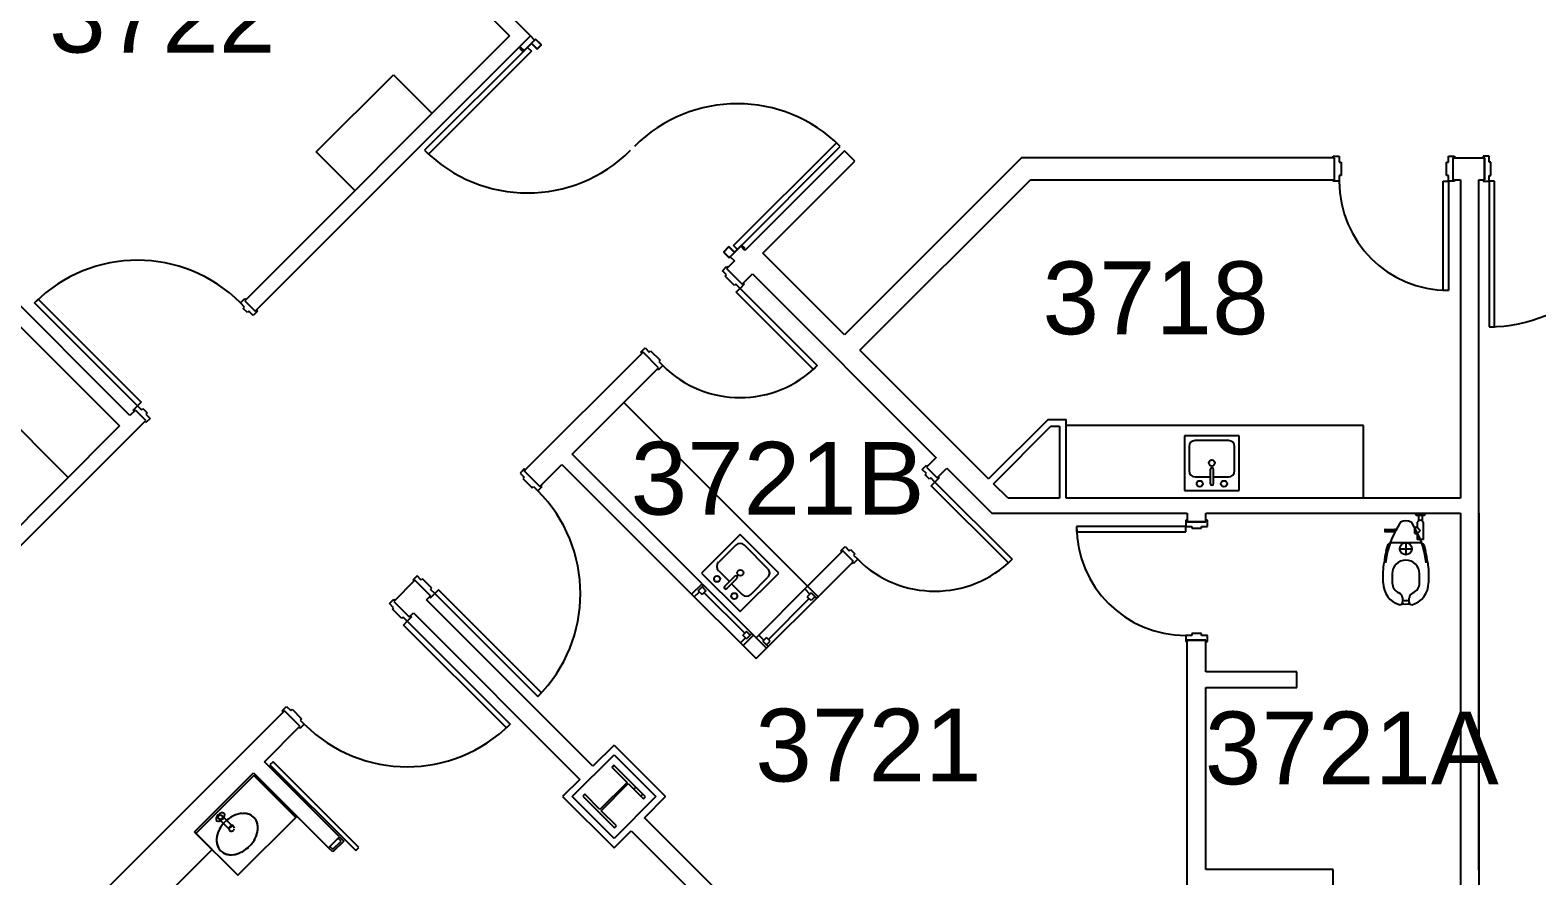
# Model space of a CAD drawing. Header units: inches. Extents: x -1169 to 5569, y -44 to 4300.
# Drawn here: x 720.7 to 1217.5, y 3130.3 to 3409.2 of the extents above; entities that cross this region are included whole.
import ezdxf

# ---------------------------------------------------------------- set-up
doc = ezdxf.new("R2010")
doc.units = ezdxf.units.IN
doc.header["$LTSCALE"] = 96
doc.header["$MEASUREMENT"] = 0
for name, color, linetype in [('A-ANNO-ROOM', 4, 'CONTINUOUS'), ('A-COLS', 5, 'CONTINUOUS'), ('A-DOOR', 2, 'CONTINUOUS'), ('A-FLOR-CASE', 3, 'CONTINUOUS'), ('A-FLOR-PFIX', 2, 'CONTINUOUS'), ('A-GLAZ', 2, 'CONTINUOUS'), ('A-WALL-FULL', 6, 'CONTINUOUS')]:
    doc.layers.add(name, color=color, linetype=linetype)
doc.styles.add('Arial', font='arial.ttf')

msp = doc.modelspace()

# ---------------------------------------------------------------- linework, layer by layer
at = {"layer": 'A-COLS'}
for p, q in [((913.14, 3166.75), (912.48, 3166.08)), ((912.48, 3166.08), (917.46, 3161.09)), ((912.53, 3166.03), (913.2, 3166.69)), ((923.54, 3156.35), (913.14, 3166.75)), ((917.46, 3161.09), (908.54, 3152.17)), ((908.96, 3151.75), (917.88, 3160.68)), ((917.88, 3160.68), (922.87, 3155.69)), ((903.55, 3157.16), (902.89, 3156.49)), ((902.89, 3156.49), (913.28, 3146.1)), ((908.54, 3152.17), (903.55, 3157.16)), ((919.73, 3158.82), (920.4, 3159.49)), ((922.03, 3156.52), (922.7, 3157.19)), ((922.87, 3155.69), (923.54, 3156.35)), ((913.95, 3146.77), (908.96, 3151.75)), ((913.28, 3146.1), (913.95, 3146.77))]:
    msp.add_line(p, q, dxfattribs=at)
at = {"layer": 'A-DOOR'}
for p, q in [((884.68, 3403.49), (850.74, 3369.54)), ((882.51, 3403.44), (882.16, 3403.09)), ((882.16, 3403.09), (883.22, 3402.03)), ((882.25, 3403.09), (882.56, 3403.4)), ((883.22, 3402.12), (882.25, 3403.09)), ((882.56, 3403.4), (882.51, 3403.44)), ((885.96, 3404.86), (883.22, 3402.12)), ((883.22, 3402.03), (885.96, 3404.77)), ((884.68, 3403.49), (885.92, 3402.25)), ((887.82, 3403), (885.96, 3404.86)), ((885.96, 3404.77), (887.82, 3402.91)), ((887.33, 3406.23), (886.98, 3405.87)), ((886.98, 3405.87), (887.02, 3405.83)), ((887.02, 3405.83), (887.33, 3406.14)), ((889.23, 3404.33), (887.33, 3406.23)), ((887.33, 3406.14), (889.14, 3404.33)), ((889.14, 3404.33), (887.82, 3403)), ((887.82, 3402.91), (889.23, 3404.33)), ((885.92, 3402.25), (851.98, 3368.31)), ((850.74, 3369.54), (851.98, 3368.31)), ((952.61, 3338.12), (986.52, 3372.04)), ((953.84, 3336.88), (987.78, 3370.83)), ((987.74, 3370.78), (986.5, 3372.02)), ((1150.27, 3367.58), (1152.27, 3367.58)), ((1150.27, 3367.08), (1150.27, 3367.58)), ((1150.77, 3367.08), (1150.27, 3367.08)), ((1150.77, 3359.83), (1150.77, 3367.08)), ((1152.27, 3367.58), (1152.27, 3365.64)), ((1152.27, 3365.64), (1152.89, 3365.64)), ((1152.89, 3365.64), (1152.89, 3361.26)), ((1187.65, 3365.64), (1188.27, 3365.64)), ((1187.65, 3361.26), (1187.65, 3365.64)), ((1188.27, 3367.58), (1190.27, 3367.58)), ((1188.27, 3365.64), (1188.27, 3367.58)), ((1189.77, 3367.08), (1189.77, 3359.83)), ((1190.27, 3367.08), (1189.77, 3367.08)), ((1190.27, 3367.58), (1190.27, 3367.08)), ((1199.7, 3367.58), (1199.7, 3367.08)), ((1201.7, 3367.58), (1199.7, 3367.58)), ((1199.7, 3367.08), (1200.2, 3367.08)), ((1200.2, 3367.08), (1200.2, 3359.83)), ((1201.7, 3365.64), (1201.7, 3367.58)), ((1202.32, 3365.64), (1201.7, 3365.64)), ((1202.32, 3361.26), (1202.32, 3365.64)), ((1150.27, 3359.83), (1150.77, 3359.83)), ((1150.27, 3359.33), (1150.27, 3359.83)), ((1152.27, 3359.33), (1150.27, 3359.33)), ((1152.27, 3361.26), (1152.27, 3359.33)), ((1152.89, 3361.26), (1152.27, 3361.26)), ((1186.52, 3359.33), (1188.27, 3359.33)), ((1186.52, 3323.33), (1186.52, 3359.33)), ((1188.27, 3361.26), (1187.65, 3361.26)), ((1188.27, 3359.33), (1188.27, 3361.26)), ((1188.27, 3359.33), (1188.27, 3323.33)), ((1190.27, 3359.33), (1188.27, 3359.33)), ((1189.77, 3359.83), (1190.27, 3359.83)), ((1190.27, 3359.83), (1190.27, 3359.33)), ((1200.2, 3359.83), (1199.7, 3359.83)), ((1199.7, 3359.83), (1199.7, 3359.33)), ((1199.7, 3359.33), (1201.7, 3359.33)), ((1201.7, 3359.33), (1201.7, 3361.26)), ((1201.7, 3361.26), (1202.32, 3361.26)), ((1203.45, 3359.33), (1201.7, 3359.33)), ((1201.7, 3359.33), (1201.7, 3311.33)), ((1203.45, 3311.33), (1203.45, 3359.33)), ((951.06, 3337.81), (949.25, 3336)), ((949.25, 3336), (951.15, 3334.1)), ((949.34, 3336), (951.06, 3337.72)), ((951.15, 3334.19), (949.34, 3336)), ((952.92, 3335.96), (951.06, 3337.81)), ((951.06, 3337.72), (952.92, 3335.87)), ((951.46, 3334.5), (951.15, 3334.19)), ((951.15, 3334.1), (951.5, 3334.45)), ((951.5, 3334.45), (951.46, 3334.5)), ((953.84, 3336.88), (952.61, 3338.12)), ((955.26, 3338.3), (952.92, 3335.96)), ((952.92, 3335.87), (955.26, 3338.21)), ((956.32, 3337.24), (955.26, 3338.3)), ((955.26, 3338.21), (956.23, 3337.24)), ((956.23, 3337.24), (955.92, 3336.93)), ((955.92, 3336.93), (955.96, 3336.88)), ((955.96, 3336.88), (956.32, 3337.24)), ((948.89, 3329.81), (950.31, 3331.23)), ((950.26, 3328.44), (948.89, 3329.81)), ((950.31, 3331.23), (950.66, 3330.87)), ((950.31, 3330.52), (950.87, 3331.08)), ((950.31, 3330.52), (955.43, 3325.39)), ((949.83, 3328.01), (950.26, 3328.44)), ((952.92, 3324.91), (949.83, 3328.01)), ((953.36, 3325.35), (952.92, 3324.91)), ((954.73, 3323.98), (953.36, 3325.35)), ((953.49, 3322.74), (954.93, 3324.18)), ((956.14, 3325.39), (954.73, 3323.98)), ((954.73, 3323.98), (980.18, 3298.52)), ((955.43, 3325.39), (955.99, 3325.95)), ((955.79, 3325.75), (956.14, 3325.39)), ((722.12, 3319.23), (723.35, 3320.47)), ((756.06, 3285.29), (722.12, 3319.23)), ((723.35, 3320.47), (757.29, 3286.53)), ((790, 3319.23), (791.41, 3320.65)), ((791.37, 3317.86), (790, 3319.23)), ((791.41, 3320.65), (791.77, 3320.29)), ((791.77, 3320.29), (791.41, 3319.94)), ((791.41, 3319.94), (794.86, 3316.49)), ((978.95, 3297.29), (953.49, 3322.74)), ((1188.27, 3323.33), (1186.52, 3323.33)), ((790.93, 3317.42), (791.37, 3317.86)), ((792.34, 3316.01), (790.93, 3317.42)), ((792.78, 3316.45), (792.34, 3316.01)), ((794.15, 3315.08), (792.78, 3316.45)), ((795.57, 3316.49), (794.15, 3315.08)), ((794.86, 3316.49), (795.21, 3316.85)), ((795.21, 3316.85), (795.57, 3316.49)), ((1201.7, 3311.33), (1203.45, 3311.33)), ((922.02, 3302.94), (923.44, 3304.36)), ((923.44, 3304.36), (924.81, 3302.99)), ((922.38, 3302.59), (922.02, 3302.94)), ((922.73, 3302.94), (922.38, 3302.59)), ((927.86, 3297.82), (922.73, 3302.94)), ((924.81, 3302.99), (925.25, 3303.43)), ((925.25, 3303.43), (928.34, 3300.34)), ((928.34, 3300.34), (927.9, 3299.89)), ((927.9, 3299.89), (929.27, 3298.52)), ((927.5, 3297.46), (927.86, 3297.82)), ((927.86, 3297.11), (927.5, 3297.46)), ((927.86, 3297.11), (929.27, 3298.52)), ((980.18, 3298.52), (978.95, 3297.29)), ((754.64, 3283.88), (756.06, 3285.29)), ((755, 3283.52), (754.64, 3283.88)), ((755.35, 3283.88), (755, 3283.52)), ((758.8, 3280.43), (755.35, 3283.88)), ((757.29, 3286.53), (756.06, 3285.29)), ((756.06, 3285.29), (757.43, 3283.92)), ((757.43, 3283.92), (757.86, 3284.36)), ((757.86, 3284.36), (759.28, 3282.95)), ((758.44, 3280.08), (758.8, 3280.43)), ((758.8, 3279.72), (758.44, 3280.08)), ((760.21, 3281.14), (758.8, 3279.72)), ((759.28, 3282.95), (758.84, 3282.51)), ((758.84, 3282.51), (760.21, 3281.14)), ((883.6, 3264.52), (882.19, 3263.11)), ((883.96, 3264.17), (883.6, 3264.52)), ((883.6, 3263.81), (883.96, 3264.17)), ((1014.81, 3264.3), (1016.23, 3265.72)), ((1016.18, 3262.93), (1014.81, 3264.3)), ((1016.23, 3265.72), (1016.58, 3265.36)), ((1016.58, 3265.36), (1016.23, 3265.01)), ((1016.23, 3265.01), (1019.68, 3261.56)), ((882.19, 3263.11), (883.56, 3261.74)), ((883.56, 3261.74), (883.12, 3261.3)), ((883.12, 3261.3), (886.21, 3258.2)), ((888.73, 3258.69), (883.6, 3263.81)), ((889.08, 3259.04), (888.73, 3258.69)), ((889.44, 3258.69), (889.08, 3259.04)), ((1015.75, 3262.49), (1016.18, 3262.93)), ((1017.16, 3261.08), (1015.75, 3262.49)), ((1017.6, 3261.52), (1017.16, 3261.08)), ((1018.97, 3260.15), (1017.6, 3261.52)), ((1017.73, 3258.91), (1018.97, 3260.15)), ((1020.38, 3261.56), (1018.97, 3260.15)), ((1018.97, 3260.15), (1044.42, 3234.69)), ((1019.68, 3261.56), (1020.03, 3261.91)), ((1020.03, 3261.91), (1020.38, 3261.56)), ((886.21, 3258.2), (886.65, 3258.64)), ((886.65, 3258.64), (888.02, 3257.27)), ((888.02, 3257.27), (889.44, 3258.69)), ((1043.19, 3233.45), (1017.73, 3258.91)), ((1065.7, 3245.52), (1065.7, 3243.77)), ((1101.7, 3245.52), (1065.7, 3245.52)), ((1102.2, 3247.52), (1101.7, 3247.52)), ((1101.7, 3247.52), (1101.7, 3245.52)), ((1101.7, 3243.77), (1101.7, 3245.52)), ((1101.7, 3245.52), (1103.64, 3245.52)), ((1102.2, 3247.02), (1102.2, 3247.52)), ((1108.33, 3247.02), (1102.2, 3247.02)), ((1103.64, 3245.52), (1103.64, 3244.9)), ((1103.64, 3244.9), (1106.89, 3244.9)), ((1106.89, 3244.9), (1106.89, 3245.52)), ((1106.89, 3245.52), (1108.83, 3245.52)), ((1108.83, 3247.52), (1108.33, 3247.52)), ((1108.33, 3247.52), (1108.33, 3247.02)), ((1108.83, 3245.52), (1108.83, 3247.52)), ((1065.7, 3243.77), (1101.7, 3243.77)), ((987.94, 3237.43), (989.36, 3238.85)), ((988.3, 3237.08), (987.94, 3237.43)), ((988.65, 3237.43), (988.3, 3237.08)), ((992.1, 3233.98), (988.65, 3237.43)), ((989.36, 3238.85), (990.73, 3237.48)), ((990.73, 3237.48), (991.17, 3237.92)), ((991.17, 3237.92), (992.58, 3236.5)), ((993.51, 3234.69), (992.1, 3233.28)), ((992.58, 3236.5), (992.14, 3236.06)), ((992.14, 3236.06), (993.51, 3234.69)), ((1044.42, 3234.69), (1043.19, 3233.45)), ((991.74, 3233.63), (992.1, 3233.98)), ((992.1, 3233.28), (991.74, 3233.63)), ((848.25, 3229.17), (846.83, 3227.75)), ((846.83, 3227.75), (847.19, 3227.4)), ((847.19, 3227.4), (847.54, 3227.75)), ((847.54, 3227.75), (852.67, 3222.63)), ((849.62, 3227.8), (848.25, 3229.17)), ((850.05, 3228.23), (849.62, 3227.8)), ((853.15, 3225.14), (850.05, 3228.23)), ((852.71, 3224.7), (853.15, 3225.14)), ((854.08, 3223.33), (852.71, 3224.7)), ((855.32, 3224.57), (854.08, 3223.33)), ((889.26, 3190.63), (855.32, 3224.57)), ((839.14, 3220.06), (840.56, 3221.48)), ((840.51, 3218.69), (839.14, 3220.06)), ((840.56, 3221.48), (840.91, 3221.12)), ((840.91, 3221.12), (840.56, 3220.77)), ((840.56, 3220.77), (845.68, 3215.64)), ((852.67, 3222.63), (852.31, 3222.27)), ((852.31, 3222.27), (852.67, 3221.92)), ((852.67, 3221.92), (854.08, 3223.33)), ((854.08, 3223.33), (888.02, 3189.39)), ((840.08, 3218.26), (840.51, 3218.69)), ((843.17, 3215.16), (840.08, 3218.26)), ((843.61, 3215.6), (843.17, 3215.16)), ((844.98, 3214.23), (843.61, 3215.6)), ((846.39, 3215.64), (844.98, 3214.23)), ((845.68, 3215.64), (846.04, 3216)), ((846.04, 3216), (846.39, 3215.64)), ((843.74, 3212.99), (844.98, 3214.23)), ((877.68, 3179.05), (843.74, 3212.99)), ((844.98, 3214.23), (878.92, 3180.29)), ((1103.64, 3209.52), (1101.7, 3209.52)), ((1101.7, 3209.52), (1101.7, 3207.52)), ((1106.89, 3210.14), (1103.64, 3210.14)), ((1103.64, 3210.14), (1103.64, 3209.52)), ((1106.89, 3209.52), (1106.89, 3210.14)), ((1108.83, 3209.52), (1106.89, 3209.52)), ((1108.83, 3207.52), (1108.83, 3209.52)), ((1101.7, 3207.52), (1102.2, 3207.52)), ((1102.2, 3207.52), (1102.2, 3208.02)), ((1102.2, 3208.02), (1108.33, 3208.02)), ((1108.33, 3208.02), (1108.33, 3207.52)), ((1108.33, 3207.52), (1108.83, 3207.52)), ((888.02, 3189.39), (889.26, 3190.63)), ((803.79, 3184.71), (805.2, 3186.12)), ((804.14, 3184.35), (803.79, 3184.71)), ((804.49, 3184.71), (804.14, 3184.35)), ((809.62, 3179.58), (804.49, 3184.71)), ((805.2, 3186.12), (806.57, 3184.75)), ((806.57, 3184.75), (807.01, 3185.19)), ((807.01, 3185.19), (810.11, 3182.1)), ((809.27, 3179.23), (809.62, 3179.58)), ((811.04, 3180.29), (809.62, 3178.87)), ((810.11, 3182.1), (809.66, 3181.66)), ((809.66, 3181.66), (811.04, 3180.29)), ((878.92, 3180.29), (877.68, 3179.05)), ((809.62, 3178.87), (809.27, 3179.23)), ((800.78, 3167.91), (799.72, 3166.85)), ((799.72, 3166.85), (828.01, 3138.57)), ((829.07, 3139.63), (800.78, 3167.91)), ((819.08, 3139.54), (819.52, 3139.98)), ((819.52, 3139.98), (820.49, 3139.01)), ((824.12, 3141.75), (820.49, 3138.13)), ((820.49, 3139.01), (823.23, 3141.75)), ((822.26, 3142.72), (822.7, 3143.16)), ((823.23, 3141.75), (822.26, 3142.72)), ((822.7, 3143.16), (824.12, 3141.75)), ((820.49, 3138.13), (819.08, 3139.54)), ((828.01, 3138.57), (829.07, 3139.63))]:
    msp.add_line(p, q, dxfattribs=at)
for centre, radius, start, end in [((953.84, 3336.88), 48, 45, 135), ((884.68, 3403.49), 48, 225, 315), ((1188.27, 3359.33), 36, 180, 270), ((1188.27, 3359.33), 36, 180, 270), ((1201.7, 3359.33), 48, 270, 0), ((756.06, 3285.29), 48, 45, 135), ((756.06, 3285.29), 48, 45, 135), ((954.73, 3323.98), 36, 225, 315), ((954.73, 3323.98), 36, 225, 315), ((854.08, 3223.33), 48, 315, 45), ((854.08, 3223.33), 48, 315, 45), ((1101.7, 3245.52), 36, 180, 270), ((1101.7, 3245.52), 36, 180, 270), ((1018.97, 3260.15), 36, 225, 315), ((1018.97, 3260.15), 36, 225, 315), ((844.98, 3214.23), 48, 225, 315), ((844.98, 3214.23), 48, 225, 315)]:
    msp.add_arc(centre, radius, start, end, dxfattribs=at)
at = {"layer": 'A-FLOR-CASE'}
for p, q in [((815.01, 3369), (840.47, 3394.45)), ((840.47, 3394.45), (853.2, 3381.72)), ((614.4, 3380.46), (733.16, 3261.69)), ((827.74, 3356.27), (815.01, 3369)), ((916.39, 3286.35), (976.98, 3225.76)), ((1160.27, 3278.77), (1062.29, 3278.77)), ((1160.27, 3254.77), (1160.27, 3278.77))]:
    msp.add_line(p, q, dxfattribs=at)
at = {"layer": 'A-FLOR-PFIX'}
for p, q in [((1119.29, 3275.33), (1101.29, 3275.33)), ((1101.29, 3275.33), (1101.29, 3257.33)), ((1119.29, 3257.33), (1119.29, 3275.33)), ((1102.79, 3271.83), (1102.79, 3263.83)), ((1115.79, 3273.83), (1104.79, 3273.83)), ((1117.79, 3263.83), (1117.79, 3271.83)), ((1109.79, 3259.58), (1109.79, 3264.33)), ((1110.79, 3259.58), (1110.79, 3264.33)), ((1104.79, 3261.83), (1109.79, 3261.83)), ((1110.79, 3261.83), (1115.79, 3261.83)), ((1101.29, 3257.33), (1119.29, 3257.33)), ((1177.46, 3249.89), (1177.46, 3249.53)), ((1178.39, 3249.14), (1178.39, 3247.32)), ((1179.64, 3249.14), (1178.39, 3249.14)), ((1179.64, 3249.14), (1179.64, 3247.32)), ((1180.57, 3249.89), (1180.57, 3249.53)), ((1167.31, 3244.42), (1167.31, 3243.87)), ((1167.41, 3244.5), (1170.55, 3244.5)), ((1172.23, 3246.61), (1170.9, 3244.14)), ((1171.17, 3244.75), (1171.17, 3244.64)), ((1177.63, 3244.14), (1176.3, 3246.61)), ((1177.31, 3245.19), (1177.07, 3245.19)), ((1178.02, 3245.14), (1177.27, 3245.14)), ((1177.27, 3245.01), (1177.27, 3245.14)), ((1177.27, 3244.85), (1177.27, 3245.01)), ((1177.27, 3244.4), (1177.27, 3244.85)), ((1177.27, 3243.88), (1177.27, 3244.4)), ((1178.02, 3246.9), (1178.02, 3245.14)), ((1180.02, 3241.14), (1180.02, 3246.89)), ((954.75, 3242.86), (942.02, 3230.13)), ((953.34, 3239.33), (947.68, 3233.67)), ((967.48, 3230.13), (954.75, 3242.86)), ((963.94, 3231.55), (956.16, 3239.33)), ((1167.41, 3243.79), (1170.55, 3243.79)), ((1169.7, 3240.24), (1178.83, 3240.24)), ((1174.27, 3240.14), (1174.27, 3236.14)), ((1177.27, 3243.64), (1177.27, 3243.88)), ((1177.27, 3243.43), (1177.27, 3243.64)), ((1177.27, 3243.14), (1177.27, 3243.43)), ((1177.27, 3243.14), (1178.02, 3243.14)), ((1178.02, 3243.14), (1178.02, 3241.14)), ((1178.15, 3241.14), (1178.02, 3241.14)), ((1178.52, 3241.14), (1178.15, 3241.14)), ((1178.76, 3241.14), (1178.52, 3241.14)), ((1179.02, 3241.14), (1178.76, 3241.14)), ((1179.27, 3241.14), (1179.02, 3241.14)), ((1179.72, 3241.14), (1179.27, 3241.14)), ((1180.02, 3241.14), (1179.72, 3241.14)), ((1172.27, 3238.14), (1176.27, 3238.14)), ((942.02, 3230.13), (954.75, 3217.41)), ((947.68, 3230.84), (951.21, 3227.31)), ((954.75, 3217.41), (967.48, 3230.13)), ((1166.77, 3226.89), (1166.77, 3230.62)), ((1169.77, 3229.89), (1169.77, 3226.89)), ((1178.77, 3226.89), (1178.77, 3229.89)), ((1181.77, 3230.62), (1181.77, 3226.89)), ((949.62, 3225.72), (952.98, 3229.07)), ((950.33, 3225.01), (953.69, 3228.37)), ((951.92, 3226.6), (955.46, 3223.06)), ((958.29, 3223.06), (963.94, 3228.72)), ((1173.13, 3221.93), (1173.13, 3220.43)), ((1175.4, 3220.43), (1175.4, 3221.93)), ((794.42, 3163.32), (775.33, 3144.23)), ((808.21, 3149.53), (794.42, 3163.32)), ((787.24, 3146.8), (783.88, 3150.16)), ((788.19, 3150.3), (786.79, 3149.59)), ((789.61, 3150.74), (788.19, 3150.3)), ((789.11, 3130.44), (808.56, 3149.88)), ((791.01, 3150.88), (789.61, 3150.74)), ((792.32, 3150.72), (791.01, 3150.88)), ((793.48, 3150.27), (792.32, 3150.72)), ((794.44, 3149.55), (793.48, 3150.27)), ((782.68, 3144.8), (782.25, 3143.37)), ((783.39, 3146.19), (782.68, 3144.8)), ((782.82, 3149.1), (786.18, 3145.74)), ((784.34, 3147.5), (783.39, 3146.19)), ((785.49, 3148.65), (784.34, 3147.5)), ((786.79, 3149.59), (785.49, 3148.65)), ((786.28, 3146.27), (786.16, 3145.65)), ((786.16, 3145.65), (786.34, 3145.25)), ((786.18, 3145.74), (787.24, 3146.8)), ((786.92, 3146.92), (786.28, 3146.27)), ((786.34, 3145.25), (786.45, 3145.15)), ((787.14, 3146.95), (786.92, 3146.92)), ((787.51, 3146.83), (787.14, 3146.95)), ((787.85, 3146.49), (787.51, 3146.83)), ((787.99, 3145.95), (787.85, 3146.49)), ((795.16, 3148.59), (794.44, 3149.55)), ((795.25, 3148.42), (795.13, 3148.65)), ((795.61, 3147.43), (795.16, 3148.59)), ((795.19, 3143.3), (795.62, 3144.73)), ((795.77, 3146.12), (795.61, 3147.43)), ((795.62, 3144.73), (795.77, 3146.12)), ((774.97, 3144.58), (789.11, 3130.44)), ((782.25, 3143.37), (782.11, 3141.97)), ((782.11, 3141.97), (782.27, 3140.67)), ((782.27, 3140.67), (782.72, 3139.51)), ((792.38, 3139.45), (793.53, 3140.6)), ((793.53, 3140.6), (794.48, 3141.9)), ((794.48, 3141.9), (795.19, 3143.3)), ((782.72, 3139.51), (783.44, 3138.55)), ((783.44, 3138.55), (784.4, 3137.83)), ((784.33, 3137.86), (784.56, 3137.74)), ((784.4, 3137.83), (785.56, 3137.38)), ((785.56, 3137.38), (786.86, 3137.22)), ((786.86, 3137.22), (788.26, 3137.36)), ((788.26, 3137.36), (789.69, 3137.8)), ((789.69, 3137.8), (791.08, 3138.5)), ((791.08, 3138.5), (792.38, 3139.45))]:
    msp.add_line(p, q, dxfattribs=at)
for centre, radius in [((1110.29, 3266.42), 1), ((1106.29, 3259.58), 1), ((1114.29, 3259.58), 1), ((1174.27, 3238.14), 2), ((947.15, 3228.19), 1), ((954.82, 3230.2), 1), ((952.81, 3222.53), 1), ((783.35, 3149.63), 0.75)]:
    msp.add_circle(centre, radius, dxfattribs=at)
for centre, radius, start, end in [((1104.79, 3271.83), 2, 90, 180), ((1115.79, 3271.83), 2, 0, 90), ((1110.29, 3264.33), 0.5, 0, 180), ((1104.79, 3263.83), 2, 180, 270), ((1110.29, 3259.58), 0.5, 180, 0), ((1115.79, 3263.83), 2, 270, 0), ((1177.81, 3249.58), 0.358, 188.7178, 253.2822), ((1178.39, 3251.5), 2.36, 253.2822, 270), ((1179.64, 3251.5), 2.36, 270, 286.7178), ((1180.22, 3249.58), 0.358, 286.7178, 351.2822), ((1167.42, 3244.38), 0.116, 96.3864, 161.6136), ((1196.69, 3230.27), 29.29, 151.7358, 173.7352), ((1170.55, 3244.32), 0.173, 32.9352, 88.9352), ((1170.79, 3244.53), 0.149, 228.6602, 311.3398), ((1171.27, 3243.98), 0.58, 106.8881, 131.3398), ((1171.58, 3244.49), 0.488, 125.7408, 148.3112), ((1173.11, 3246.14), 1, 129.5594, 151.7358), ((1174.27, 3243.71), 3.67, 60.8866, 119.3), ((1175.42, 3246.14), 1, 28.2642, 50.968), ((1177.08, 3244.95), 0.33, 35.0019, 47.2424), ((1151.84, 3230.27), 29.29, 6.2648, 28.2642), ((1179.01, 3246.4), 1.12, 26.3464, 153.5621), ((954.75, 3237.91), 2, 45, 135), ((1167.42, 3243.9), 0.116, 198.3864, 263.6136), ((1170.55, 3243.96), 0.173, 271.0648, 327.0648), ((1170.79, 3243.75), 0.149, 92.3253, 131.3398), ((1196.69, 3230.27), 29.79, 166.1737, 173.7352), ((1174.27, 3229.89), 4.5, 0, 180), ((1151.84, 3230.27), 29.79, 6.2648, 13.8263), ((949.09, 3232.26), 2, 135, 225), ((953.34, 3228.72), 0.5, 315, 135), ((962.53, 3230.13), 2, 315, 45), ((908.34, 3260.46), 260.14, 353.4139, 354.0565), ((1440.19, 3260.46), 260.14, 185.9435, 186.5861), ((949.98, 3225.36), 0.5, 135, 315), ((1174.27, 3226.89), 7.5, 180, 255.1121), ((1173.31, 3226.89), 3.55, 180, 248.2237), ((1174.27, 3226.89), 7.5, 284.8879, 0), ((1175.22, 3226.89), 3.55, 291.7763, 0), ((956.87, 3224.48), 2, 225, 315), ((1171.33, 3221.93), 1.79, 0, 68.2237), ((1172.34, 3220.43), 0.787, 270, 0), ((1174.27, 3226.89), 7, 259.5998, 280.4002), ((1174.27, 3227.52), 6.45, 259.8161, 280.1839), ((1177.2, 3221.93), 1.79, 111.7763, 180), ((1176.19, 3220.43), 0.787, 180, 270), ((786.99, 3145.99), 1, 243, 313.5147), ((786.99, 3145.99), 1, 324.0001, 342.5611)]:
    msp.add_arc(centre, radius, start, end, dxfattribs=at)
msp.add_ellipse((1176.25, 3245), major_axis=(1.12, 0), ratio=0.5, start_param=0.260484, end_param=0.3552, dxfattribs=at)
at = {"layer": 'A-FLOR-PFIX', "extrusion": (0, 0, -1)}
msp.add_ellipse((783.38, 3149.67), major_axis=(1.24, 1.24), ratio=0.571429, dxfattribs=at)
at = {"layer": 'A-FLOR-PFIX'}
for points in [[(1178.04, 3245.11), (1178.03, 3245.12), (1178.02, 3245.14), (1178.02, 3245.14), (1178.02, 3245.14)], [(1178.85, 3244.31), (1178.79, 3244.36), (1178.74, 3244.42), (1178.68, 3244.47)], [(1178.82, 3243.95), (1178.89, 3244.01), (1178.95, 3244.08), (1179.02, 3244.14)], [(1179.02, 3244.14), (1178.96, 3244.2), (1178.9, 3244.25), (1178.85, 3244.31)], [(1167.77, 3237.39), (1167.84, 3237.7), (1168, 3238.3), (1168.18, 3238.9), (1168.27, 3239.19)], [(1178.64, 3243.76), (1178.7, 3243.82), (1178.76, 3243.89), (1178.82, 3243.95)], [(1180.26, 3239.19), (1180.35, 3238.9), (1180.53, 3238.3), (1180.69, 3237.7), (1180.76, 3237.39)]]:
    msp.add_open_spline(points, degree=3, dxfattribs=at)
for points, knots in [([(1178.23, 3244.92), (1178.22, 3244.93), (1178.2, 3244.95), (1178.17, 3244.98), (1178.15, 3245.01), (1178.12, 3245.04), (1178.1, 3245.06), (1178.07, 3245.09), (1178.05, 3245.1), (1178.04, 3245.11)], [0.625, 0.625, 0.625, 0.625, 0.65625, 0.6875, 0.71875, 0.75, 0.78125, 0.8125, 0.8749999, 0.8749999, 0.8749999, 0.8749999]), ([(1178.37, 3244.79), (1178.36, 3244.8), (1178.33, 3244.82), (1178.3, 3244.86), (1178.27, 3244.89), (1178.24, 3244.91), (1178.23, 3244.92)], [0.5000002, 0.5000002, 0.5000002, 0.5000002, 0.53125, 0.5625, 0.59375, 0.625, 0.625, 0.625, 0.625]), ([(1178.52, 3244.64), (1178.49, 3244.66), (1178.46, 3244.7), (1178.41, 3244.75), (1178.38, 3244.77), (1178.37, 3244.79)], [0.375, 0.375, 0.375, 0.375, 0.4375, 0.46875, 0.5, 0.5, 0.5, 0.5]), ([(1178.68, 3244.47), (1178.65, 3244.5), (1178.6, 3244.56), (1178.55, 3244.61), (1178.52, 3244.64)], [0.25, 0.25, 0.25, 0.25, 0.3125, 0.375, 0.375, 0.375, 0.375]), ([(1168.27, 3239.19), (1168.31, 3239.31), (1168.39, 3239.49), (1168.54, 3239.69), (1168.66, 3239.83), (1168.81, 3239.95), (1169.02, 3240.09), (1169.32, 3240.21), (1169.58, 3240.24), (1169.7, 3240.24)], [0, 0, 0, 0, 0.2, 0.3, 0.4, 0.5, 0.6, 0.8, 1, 1, 1, 1]), ([(1178.02, 3243.14), (1178.02, 3243.14), (1178.02, 3243.15), (1178.04, 3243.16), (1178.05, 3243.18), (1178.07, 3243.2), (1178.09, 3243.22), (1178.12, 3243.25), (1178.15, 3243.28), (1178.18, 3243.31), (1178.22, 3243.34), (1178.25, 3243.38), (1178.28, 3243.4), (1178.29, 3243.42)], [0, 0, 0, 0, 0.0714286, 0.1071429, 0.1428571, 0.1785714, 0.2142857, 0.25, 0.2857143, 0.3214286, 0.3571429, 0.3928571, 0.4285713, 0.4285713, 0.4285713, 0.4285713]), ([(1178.29, 3243.42), (1178.3, 3243.43), (1178.33, 3243.46), (1178.38, 3243.51), (1178.43, 3243.55), (1178.46, 3243.58)], [0.4285714, 0.4285714, 0.4285714, 0.4285714, 0.4642857, 0.5, 0.5714284, 0.5714284, 0.5714284, 0.5714284]), ([(1178.46, 3243.58), (1178.47, 3243.6), (1178.5, 3243.62), (1178.56, 3243.68), (1178.6, 3243.73), (1178.64, 3243.76)], [0.5714286, 0.5714286, 0.5714286, 0.5714286, 0.6071429, 0.6428571, 0.7142855, 0.7142855, 0.7142855, 0.7142855]), ([(1178.83, 3240.24), (1178.95, 3240.24), (1179.15, 3240.22), (1179.39, 3240.14), (1179.55, 3240.06), (1179.68, 3239.98), (1179.78, 3239.91), (1179.85, 3239.85), (1179.91, 3239.78), (1179.99, 3239.69), (1180.08, 3239.58), (1180.17, 3239.42), (1180.23, 3239.28), (1180.26, 3239.19)], [0, 0, 0, 0, 0.2, 0.3, 0.4, 0.475, 0.55, 0.5875, 0.625, 0.7, 0.775, 0.85, 1, 1, 1, 1]), ([(787.35, 3149.91), (787.28, 3149.87), (786.99, 3149.72), (786.7, 3149.54), (786.49, 3149.4)], [1.1785276, 1.1785276, 1.1785276, 1.1785276, 1.2083049, 1.3082295, 1.3082295, 1.3082295, 1.3082295]), ([(788.89, 3150.55), (788.86, 3150.54), (788.54, 3150.44), (788.21, 3150.31), (787.92, 3150.19)], [0.9529552, 0.9529552, 0.9529552, 0.9529552, 0.9666439, 1.0936537, 1.0936537, 1.0936537, 1.0936537]), ([(790.45, 3150.85), (790.45, 3150.85), (790.11, 3150.82), (789.76, 3150.77), (789.41, 3150.68)], [0.7248008, 0.7248008, 0.7248008, 0.7248008, 0.7249829, 0.878323, 0.878323, 0.878323, 0.878323]), ([(792.2, 3150.74), (792.13, 3150.76), (791.71, 3150.84), (791.26, 3150.88), (790.87, 3150.87)], [0.448799, 0.448799, 0.448799, 0.448799, 0.4833219, 0.6611047, 0.6611047, 0.6611047, 0.6611047]), ([(793.43, 3150.3), (793.4, 3150.31), (793.04, 3150.5), (792.64, 3150.65), (792.24, 3150.73)], [0.2243995, 0.2243995, 0.2243995, 0.2243995, 0.241661, 0.4416618, 0.4416618, 0.4416618, 0.4416618]), ([(782.8, 3145.06), (782.67, 3144.77), (782.55, 3144.45), (782.45, 3144.13), (782.44, 3144.1)], [2.0479389, 2.0479389, 2.0479389, 2.0479389, 2.1749488, 2.1886374, 2.1886374, 2.1886374, 2.1886374]), ([(783.59, 3146.5), (783.44, 3146.28), (783.27, 3146), (783.11, 3145.71), (783.08, 3145.64)], [1.8333632, 1.8333632, 1.8333632, 1.8333632, 1.9332878, 1.963065, 1.963065, 1.963065, 1.963065]), ([(784.64, 3147.82), (784.5, 3147.68), (784.29, 3147.44), (784.09, 3147.19), (784.01, 3147.08)], [1.6179686, 1.6179686, 1.6179686, 1.6179686, 1.6916268, 1.7414813, 1.7414813, 1.7414813, 1.7414813]), ([(785.9, 3148.98), (785.8, 3148.9), (785.55, 3148.7), (785.3, 3148.48), (785.16, 3148.35)], [1.4001113, 1.4001113, 1.4001113, 1.4001113, 1.4499658, 1.523624, 1.523624, 1.523624, 1.523624]), ([(795.62, 3147.35), (795.53, 3147.75), (795.41, 3148.17), (795.2, 3148.51), (795.18, 3148.54)], [5.8415235, 5.8415235, 5.8415235, 5.8415235, 6.0415243, 6.0587858, 6.0587858, 6.0587858, 6.0587858]), ([(795.57, 3144.52), (795.66, 3144.87), (795.71, 3145.22), (795.74, 3145.56), (795.74, 3145.56)], [5.4048623, 5.4048623, 5.4048623, 5.4048623, 5.5582024, 5.5583845, 5.5583845, 5.5583845, 5.5583845]), ([(795.76, 3145.98), (795.77, 3146.37), (795.72, 3146.81), (795.65, 3147.24), (795.64, 3147.31)], [5.6220806, 5.6220806, 5.6220806, 5.6220806, 5.7998634, 5.8343864, 5.8343864, 5.8343864, 5.8343864]), ([(782.12, 3142.12), (782.11, 3141.73), (782.15, 3141.29), (782.22, 3140.85), (782.24, 3140.78)], [2.480488, 2.480488, 2.480488, 2.480488, 2.6582707, 2.6927937, 2.6927937, 2.6927937, 2.6927937]), ([(782.3, 3143.58), (782.22, 3143.23), (782.16, 3142.88), (782.14, 3142.54), (782.14, 3142.54)], [2.2632696, 2.2632696, 2.2632696, 2.2632696, 2.4166097, 2.4167919, 2.4167919, 2.4167919, 2.4167919]), ([(782.25, 3140.75), (782.34, 3140.35), (782.47, 3139.93), (782.68, 3139.59), (782.7, 3139.56)], [2.6999308, 2.6999308, 2.6999308, 2.6999308, 2.8999317, 2.9171932, 2.9171932, 2.9171932, 2.9171932]), ([(793.24, 3140.27), (793.37, 3140.42), (793.59, 3140.66), (793.79, 3140.91), (793.87, 3141.02)], [4.7595613, 4.7595613, 4.7595613, 4.7595613, 4.8332195, 4.883074, 4.883074, 4.883074, 4.883074]), ([(794.29, 3141.6), (794.43, 3141.81), (794.61, 3142.1), (794.76, 3142.39), (794.8, 3142.46)], [4.9749558, 4.9749558, 4.9749558, 4.9749558, 5.0748804, 5.1046577, 5.1046577, 5.1046577, 5.1046577]), ([(795.08, 3143.03), (795.2, 3143.32), (795.33, 3143.65), (795.43, 3143.97), (795.44, 3144)], [5.1895316, 5.1895316, 5.1895316, 5.1895316, 5.3165414, 5.3302301, 5.3302301, 5.3302301, 5.3302301]), ([(784.44, 3137.8), (784.47, 3137.79), (784.84, 3137.6), (785.24, 3137.45), (785.63, 3137.36)], [3.3659921, 3.3659921, 3.3659921, 3.3659921, 3.3832536, 3.5832545, 3.5832545, 3.5832545, 3.5832545]), ([(785.68, 3137.35), (785.75, 3137.34), (786.17, 3137.25), (786.62, 3137.22), (787.01, 3137.23)], [3.5903916, 3.5903916, 3.5903916, 3.5903916, 3.6249146, 3.8026973, 3.8026973, 3.8026973, 3.8026973]), ([(787.43, 3137.25), (787.43, 3137.25), (787.77, 3137.28), (788.12, 3137.33), (788.47, 3137.41)], [3.8663935, 3.8663935, 3.8663935, 3.8663935, 3.8665756, 4.0199157, 4.0199157, 4.0199157, 4.0199157]), ([(788.98, 3137.55), (789.02, 3137.56), (789.34, 3137.66), (789.66, 3137.78), (789.95, 3137.91)], [4.0945479, 4.0945479, 4.0945479, 4.0945479, 4.1082365, 4.2352464, 4.2352464, 4.2352464, 4.2352464]), ([(790.53, 3138.19), (790.6, 3138.22), (790.89, 3138.38), (791.17, 3138.56), (791.39, 3138.7)], [4.3201203, 4.3201203, 4.3201203, 4.3201203, 4.3498975, 4.4498221, 4.4498221, 4.4498221, 4.4498221]), ([(791.97, 3139.12), (792.07, 3139.2), (792.33, 3139.4), (792.57, 3139.61), (792.71, 3139.75)], [4.541704, 4.541704, 4.541704, 4.541704, 4.5915585, 4.6652167, 4.6652167, 4.6652167, 4.6652167])]:
    msp.add_open_spline(points, degree=3, knots=knots, dxfattribs=at)
at = {"layer": 'A-GLAZ'}
for p, q in [((940.97, 3224.31), (942.73, 3226.07)), ((940.97, 3224.31), (942.2, 3223.07)), ((942.2, 3226.6), (942.73, 3226.07)), ((942.2, 3225.54), (943.44, 3224.31)), ((943.44, 3224.31), (942.2, 3223.07)), ((976.1, 3224.88), (976.98, 3225.76)), ((976.1, 3224.88), (977.78, 3223.2)), ((939.64, 3222.27), (938.76, 3223.16)), ((939.64, 3222.27), (941.32, 3223.95)), ((942.82, 3223.69), (956.26, 3210.25)), ((977.51, 3221.7), (964.08, 3208.26)), ((978.13, 3223.55), (976.9, 3222.32)), ((978.13, 3221.08), (976.9, 3222.32)), ((978.13, 3223.55), (979.9, 3221.79)), ((979.37, 3222.32), (978.13, 3221.08)), ((980.43, 3222.32), (979.9, 3221.79)), ((956.88, 3210.87), (955.64, 3209.63)), ((956.88, 3208.4), (955.64, 3209.63)), ((958.11, 3209.63), (956.88, 3210.87)), ((956.88, 3208.4), (958.64, 3210.16)), ((959.17, 3209.63), (958.64, 3210.16)), ((960.9, 3209.68), (960.01, 3208.79)), ((962.58, 3208), (960.9, 3209.68)), ((956.52, 3208.75), (954.84, 3207.07)), ((954.84, 3207.07), (955.73, 3206.19)), ((962.22, 3207.64), (963.46, 3208.88)), ((962.22, 3207.64), (963.99, 3205.88)), ((964.7, 3207.64), (963.46, 3208.88)), ((963.46, 3206.41), (964.7, 3207.64)), ((963.46, 3205.35), (963.99, 3205.88))]:
    msp.add_line(p, q, dxfattribs=at)
at = {"layer": 'A-WALL-FULL'}
for p, q in [((885.61, 3407.24), (763.39, 3529.46)), ((764.6, 3521.35), (878.71, 3407.24)), ((878.71, 3407.24), (791.41, 3319.94)), ((794.86, 3316.49), (885.61, 3407.24)), ((885.61, 3407.24), (882.16, 3403.79)), ((882.16, 3403.79), (883.53, 3402.42)), ((883.53, 3402.42), (886.98, 3405.87)), ((886.98, 3405.87), (885.61, 3407.24)), ((753.58, 3282.11), (634.82, 3400.88)), ((631.37, 3397.43), (750.14, 3278.66)), ((989.15, 3369.37), (956.32, 3336.53)), ((992.6, 3365.92), (989.15, 3369.37)), ((962.27, 3335.59), (992.6, 3365.92)), ((1047.5, 3367.08), (989.14, 3308.72)), ((1150.77, 3367.08), (1047.5, 3367.08)), ((1150.77, 3359.83), (1150.77, 3367.08)), ((1189.77, 3367.08), (1200.27, 3367.08)), ((1189.77, 3367.08), (1189.77, 3359.83)), ((1200.2, 3359.83), (1200.2, 3367.08)), ((994.26, 3303.59), (1050.5, 3359.83)), ((1050.5, 3359.83), (1150.77, 3359.83)), ((1189.77, 3359.83), (1192.27, 3359.83)), ((1192.27, 3359.83), (1192.27, 3254.77)), ((1198.33, 3359.83), (1200.2, 3359.83)), ((1198.33, 3132.18), (1198.33, 3359.83)), ((954.95, 3337.9), (951.5, 3334.45)), ((951.5, 3334.45), (952.87, 3333.08)), ((956.32, 3336.53), (954.95, 3337.9)), ((989.14, 3308.72), (962.27, 3335.59)), ((950.31, 3330.52), (955.43, 3325.39)), ((952.87, 3333.08), (950.51, 3330.72)), ((955.64, 3325.6), (958.82, 3328.78)), ((958.84, 3328.76), (1019.43, 3268.17)), ((791.41, 3319.94), (794.86, 3316.49)), ((922.73, 3302.94), (883.6, 3263.81)), ((927.86, 3297.82), (922.73, 3302.94)), ((994.26, 3303.59), (1036.69, 3261.16)), ((899.42, 3269.38), (927.86, 3297.82)), ((755.35, 3283.88), (753.58, 3282.11)), ((758.8, 3280.43), (755.35, 3283.88)), ((601.02, 3122.66), (758.8, 3280.43)), ((1056.29, 3280.77), (1036.69, 3261.16)), ((1056.29, 3280.77), (1062.29, 3280.77)), ((1062.29, 3254.77), (1062.29, 3280.77)), ((750.14, 3278.66), (597.58, 3126.11)), ((1038.28, 3259.57), (1057.22, 3278.52)), ((1057.22, 3278.52), (1060.04, 3278.52)), ((1060.04, 3278.52), (1060.04, 3254.77)), ((942.2, 3226.6), (899.42, 3269.38)), ((888.73, 3258.69), (895.98, 3265.94)), ((895.98, 3265.94), (938.76, 3223.16)), ((1019.41, 3268.19), (1016.23, 3265.01)), ((1016.23, 3265.01), (1019.68, 3261.56)), ((1019.68, 3261.56), (1022.86, 3264.74)), ((1022.86, 3264.74), (1037.71, 3249.89)), ((883.6, 3263.81), (888.73, 3258.69)), ((1043.09, 3254.77), (1038.28, 3259.57)), ((1060.04, 3254.77), (1043.09, 3254.77)), ((1192.27, 3254.77), (1062.29, 3254.77)), ((1037.71, 3249.89), (1102.2, 3249.89)), ((1102.2, 3249.89), (1102.2, 3247.02)), ((1108.33, 3247.02), (1108.33, 3249.89)), ((1108.33, 3249.89), (1192.27, 3249.89)), ((1192.27, 3249.89), (1192.27, 3109.95)), ((1198.39, 3105.7), (1198.39, 3249.89)), ((1102.2, 3247.02), (1108.33, 3247.02)), ((988.65, 3237.43), (976.98, 3225.76)), ((992.1, 3233.98), (988.65, 3237.43)), ((980.43, 3222.32), (992.1, 3233.98)), ((847.54, 3227.75), (840.56, 3220.77)), ((852.67, 3222.63), (847.54, 3227.75)), ((938.76, 3223.16), (942.2, 3226.6)), ((942.2, 3226.6), (959.17, 3209.63)), ((960.01, 3208.79), (976.98, 3225.76)), ((976.98, 3225.76), (980.43, 3222.32)), ((840.56, 3220.77), (845.68, 3215.64)), ((851.34, 3221.3), (852.67, 3222.63)), ((906.23, 3166.41), (851.34, 3221.3)), ((955.73, 3206.19), (938.76, 3223.16)), ((980.43, 3222.32), (963.46, 3205.35)), ((845.68, 3215.64), (847.01, 3216.97)), ((847.01, 3216.97), (901.9, 3162.08)), ((959.17, 3209.63), (955.73, 3206.19)), ((963.46, 3205.35), (959.17, 3209.63)), ((955.73, 3206.19), (960.01, 3201.9)), ((960.01, 3201.9), (963.46, 3205.35)), ((963.46, 3205.35), (960.46, 3208.35)), ((1102.2, 3104.47), (1102.2, 3208.02)), ((1108.33, 3208.02), (1102.2, 3208.02)), ((1108.33, 3197.52), (1108.33, 3208.02)), ((1138.27, 3197.52), (1108.33, 3197.52)), ((1138.27, 3192.39), (1138.27, 3197.52)), ((1108.33, 3132.39), (1108.33, 3192.39)), ((1108.33, 3192.39), (1138.27, 3192.39)), ((653.79, 3034.01), (804.49, 3184.71)), ((809.62, 3179.58), (804.49, 3184.71)), ((797.95, 3167.91), (809.62, 3179.58)), ((899.42, 3156.42), (913.21, 3170.21)), ((913.21, 3173.39), (906.23, 3166.41)), ((913.21, 3173.39), (930.18, 3156.42)), ((913.21, 3170.21), (927, 3156.42)), ((822.7, 3143.16), (797.95, 3167.91)), ((774.8, 3144.76), (794.33, 3164.29)), ((794.33, 3164.29), (819.08, 3139.54)), ((901.9, 3162.08), (896.24, 3156.42)), ((896.24, 3156.42), (913.21, 3139.45)), ((913.21, 3142.63), (899.42, 3156.42)), ((927, 3156.42), (913.21, 3142.63)), ((923.2, 3149.44), (930.18, 3156.42)), ((780.63, 3138.92), (774.8, 3144.76)), ((913.21, 3139.45), (918.87, 3145.11)), ((918.87, 3145.11), (1000.89, 3063.08)), ((1016.54, 3056.1), (923.2, 3149.44)), ((819.08, 3139.54), (822.7, 3143.16)), ((742.84, 3101.14), (780.63, 3138.92)), ((1150.27, 3132.39), (1108.33, 3132.39)), ((1150.27, 3109.95), (1150.27, 3132.39))]:
    msp.add_line(p, q, dxfattribs=at)

# ---------------------------------------------------------------- texts
at = {"layer": 'A-ANNO-ROOM', "style": 'Arial'}
for s, p in [('3722', (726.92, 3401.79)), ('3718', (1054.44, 3308.88)), ('3721B', (918.64, 3249.39)), ('3721', (959.76, 3161.38)), ('3721A', (1107.96, 3160.45))]:
    msp.add_text(s, height=24, dxfattribs=at).set_placement(p)

doc.saveas('drawing.dxf')
